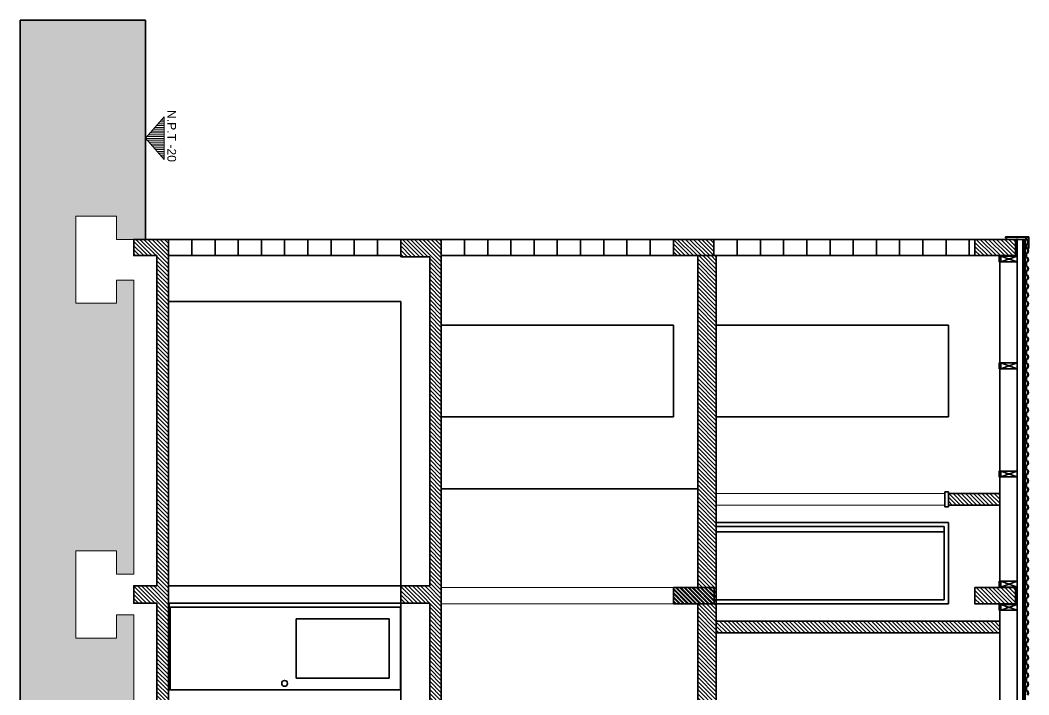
# Model space of a CAD drawing. Header units: inches. Extents: x -3567 to 1, y 2259 to 4439.
# Drawn here: x -2187 to -1318, y 3858 to 4439 of the extents above; entities that cross this region are included whole.
import ezdxf

# ---------------------------------------------------------------- set-up
doc = ezdxf.new("R2010")
doc.units = ezdxf.units.IN
doc.header["$MEASUREMENT"] = 0
for name, color, linetype, lineweight in [('A-ANNO-SYMB', 3, 'Continuous', 18), ('A-ANNO-TEXT', 3, 'Continuous', 18), ('A-ELEV-MBE1', 7, 'Continuous', 35), ('A-ELEV-PATT', 8, 'Continuous', 18), ('A-SECT-MCUT', 7, 'Continuous', 35), ('A-SECT-PATT', 8, 'Continuous', 18)]:
    doc.layers.add(name, color=color, linetype=linetype, lineweight=lineweight)
doc.styles.add('E-ARIAL', font='Arial.ttf')
pattern_1 = [(315, (-2186.7762, 1418.5454), (1.767767, 1.767767), [])]

msp = doc.modelspace()

# ---------------------------------------------------------------- hatches: boundary and pattern name
at = {"layer": 'A-SECT-MCUT'}
h = msp.add_hatch(dxfattribs=at)
h.set_pattern_fill('ANSI31', color=256, scale=20, angle=90)
h.paths.add_polyline_path([(-1586.87, 4235.97), (-1588.87, 4235.97), (-1602.85, 4235.97), (-1602.85, 3949.97), (-1588.8, 3949.97), (-1588.8, 3935.97), (-1602.85, 3935.97), (-1602.85, 3649.97), (-1588.8, 3649.97), (-1586.87, 3649.97)])
h = msp.add_hatch(dxfattribs=at)
h.set_pattern_fill('ANSI31', color=256, scale=20, angle=90)
h.paths.add_polyline_path([(-1342.61, 4030.97), (-1386.87, 4030.97), (-1386.87, 4020.97), (-1342.61, 4020.97)])
h = msp.add_hatch(dxfattribs=at)
h.set_pattern_fill('ANSI31', color=256, scale=20, angle=90)
h.set_pattern_definition([(135, (0, -14.2), (-1.767767, -1.767767), [])])
h.paths.add_polyline_path([(-1342.61, 3916.21), (-1343, 3916.21), (-1343, 3920.97), (-1586.87, 3920.97), (-1586.87, 3910.97), (-1342.61, 3910.97)])
at = {"layer": 'A-SECT-PATT'}
h = msp.add_hatch(dxfattribs=at)
h.set_pattern_fill('DOTS', color=256, scale=100, angle=270, style=0)
h.set_pattern_definition([(270, (-2468.349, 6125.9374), (6.25, -3.125), [0, -6.25])])
h.paths.add_polyline_path([(-2078.87, 4438.84), (-2078.87, 4249.97), (-2088.87, 4249.97), (-2103.87, 4249.97), (-2103.87, 4269.89), (-2138.87, 4269.89), (-2138.87, 4194.89), (-2103.87, 4194.89), (-2103.87, 4214.8), (-2088.87, 4214.8), (-2088.87, 3961.55), (-2103.87, 3961.55), (-2103.87, 3981.47), (-2138.87, 3981.47), (-2138.87, 3906.47), (-2103.87, 3906.47), (-2103.87, 3926.39), (-2088.87, 3926.39), (-2088.87, 3672.14), (-2103.87, 3672.14), (-2103.87, 3692.05), (-2138.87, 3692.05), (-2138.87, 3617.05), (-2103.87, 3617.05), (-2103.87, 3636.97), (-2088.87, 3636.97), (-2078.87, 3636.97), (-2078.87, 3351.09), (-2088.87, 3351.09), (-2088.87, 3361.67), (-2103.87, 3361.67), (-2103.87, 3381.59), (-2138.87, 3381.59), (-2138.87, 3306.59), (-2186.78, 3306.59), (-2186.78, 4438.84)])
h = msp.add_hatch(dxfattribs=at)
h.set_pattern_fill('ANSI31', color=256, scale=0.5, angle=495, style=0)
h.set_pattern_definition([(180, (-15245.3848, -21107.5377), (-4e-15, -1.5875), [])])
h.paths.add_polyline_path([(-2062.65, 4318.75), (-2078.88, 4337.15), (-2062.65, 4355.55)])
h = msp.add_hatch(dxfattribs=at)
h.set_pattern_fill('ANSI31', color=256, scale=20, angle=270, style=0)
h.set_pattern_definition(pattern_1)
h.paths.add_polyline_path([(-2058.87, 4249.97), (-2058.87, 4235.97), (-2058.87, 3951.47), (-2058.87, 3936.47), (-2058.87, 3676.02), (-2058.87, 3676.02), (-2058.87, 3662.11), (-2058.87, 3662.11), (-2058.87, 3650.47), (-2058.87, 3636.97), (-2088.87, 3636.97), (-2088.87, 3651.47), (-2068.87, 3651.47), (-2068.87, 3936.47), (-2088.87, 3936.47), (-2088.87, 3951.47), (-2068.87, 3951.47), (-2068.87, 4235.97), (-2088.87, 4235.97), (-2088.87, 4249.97)])
h = msp.add_hatch(dxfattribs=at)
h.set_pattern_fill('ANSI31', color=256, scale=20, angle=270, style=0)
h.set_pattern_definition(pattern_1)
h.paths.add_polyline_path([(-1823.87, 4249.97), (-1823.87, 4234.97), (-1823.87, 3650.97), (-1833.87, 3650.97), (-1833.87, 3936.42), (-1858.79, 3936.42), (-1858.79, 3951.42), (-1833.87, 3951.42), (-1833.87, 4234.97), (-1858.87, 4234.97), (-1858.87, 4249.97)])
h = msp.add_hatch(dxfattribs=at)
h.set_pattern_fill('ANSI31', color=256, scale=20, angle=270, style=0)
h.set_pattern_definition(pattern_1)
h.paths.add_polyline_path([(-1588.87, 4249.97), (-1588.87, 4242.97), (-1623.87, 4242.97), (-1623.87, 4249.97)])
h.paths.add_polyline_path([(-1588.87, 4242.97), (-1588.87, 4235.97), (-1623.87, 4235.97), (-1623.87, 4242.97)])
h = msp.add_hatch(dxfattribs=at)
h.set_pattern_fill('ANSI31', color=256, scale=20, angle=270, style=0)
h.set_pattern_definition([(315, (-2186.7762, 696.7902), (1.767767, 1.767767), [])])
h.paths.add_polyline_path([(-1328.95, 4235.97), (-1328.95, 4249.97), (-1363.95, 4249.97), (-1363.95, 4235.97)])
h = msp.add_hatch(dxfattribs=at)
h.set_pattern_fill('ANSI31', color=256, scale=5, angle=270)
h.set_pattern_definition([(315, (-3574.956, 3798.54245), (0.44194174, 0.44194174), [])])
h.paths.add_polyline_path([(-1322.14, 4249.97), (-1320.64, 4249.97), (-1320.64, 3949.94), (-1320.64, 2436.47), (-1322.14, 2436.47)])
h = msp.add_hatch(dxfattribs=at)
h.set_pattern_fill('ANSI31', color=256, scale=20, angle=270, style=0)
h.set_pattern_definition(pattern_1)
h.paths.add_polyline_path([(-1588.85, 3649.97), (-1588.87, 3635.97), (-1623.8, 3635.97), (-1623.8, 3649.97)])
h.paths.add_polyline_path([(-1328.95, 3649.97), (-1328.95, 3635.97), (-1363.95, 3635.97), (-1363.95, 3649.97)])
h.paths.add_polyline_path([(-1328.95, 3949.94), (-1328.95, 3935.94), (-1363.95, 3935.94), (-1363.95, 3949.94)])
h.paths.add_polyline_path([(-1588.8, 3949.97), (-1588.8, 3935.97), (-1623.8, 3935.97), (-1623.8, 3949.97)])
h = msp.add_hatch(dxfattribs=at)
h.set_pattern_fill('ANSI31', color=256, scale=20, angle=270, style=0)
h.set_pattern_definition([(315, (-2186.7762, 219.0454), (1.767767, 1.767767), [])])
h.paths.add_polyline_path([(-1588.8, 3949.97), (-1588.8, 3935.97), (-1623.8, 3935.97), (-1623.8, 3949.97)])

# ---------------------------------------------------------------- linework, layer by layer
at = {"layer": 'A-ANNO-SYMB', "ltscale": 0.003}
for p, q in [((-2103.87, 4269.89), (-2138.87, 4269.89)), ((-2138.87, 4269.89), (-2138.87, 4194.89)), ((-2103.87, 4269.89), (-2103.87, 4249.97)), ((-2088.87, 4249.97), (-2103.87, 4249.97)), ((-2088.87, 4214.8), (-2103.87, 4214.8)), ((-2103.87, 4214.8), (-2103.87, 4194.89)), ((-2088.87, 3961.55), (-2088.87, 4214.8)), ((-2103.87, 4194.89), (-2138.87, 4194.89)), ((-2103.87, 3981.47), (-2138.87, 3981.47)), ((-2138.87, 3981.47), (-2138.87, 3906.47)), ((-2103.87, 3981.47), (-2103.87, 3961.55)), ((-2088.87, 3961.55), (-2103.87, 3961.55)), ((-2088.87, 3926.39), (-2103.87, 3926.39)), ((-2103.87, 3926.39), (-2103.87, 3906.47)), ((-2088.87, 3672.14), (-2088.87, 3926.39)), ((-2103.87, 3906.47), (-2138.87, 3906.47))]:
    msp.add_line(p, q, dxfattribs=at)
at = {"layer": 'A-ANNO-SYMB'}
msp.add_lwpolyline([(-2078.87, 4337.13), (-2062.64, 4318.73), (-2062.64, 4355.53)], close=True, dxfattribs=at)
at = {"layer": 'A-ELEV-MBE1'}
for p, q in [((-2186.78, 2259.4), (-2186.78, 4438.84)), ((-2186.78, 4438.84), (-2078.87, 4438.84)), ((-2078.87, 4438.84), (-2078.87, 4250.47)), ((-1337.54, 4251.16), (-1336.24, 4251.16)), ((-1337.24, 4251.46), (-1336.24, 4251.46)), ((-1336.24, 4251.16), (-1336.24, 4251.46)), ((-1327.61, 3936.71), (-1327.61, 4250.65)), ((-1327.61, 4249.97), (-1327.61, 3936)), ((-1322.61, 3949.94), (-1322.61, 4249.97)), ((-1322.14, 3949.94), (-1322.14, 4249.97)), ((-1320.64, 3949.94), (-1320.64, 4249.97)), ((-1342.61, 4230.49), (-1342.61, 3955.41)), ((-1342.61, 4143.5), (-1342.61, 4230.49)), ((-1858.87, 4196.47), (-2058.91, 4196.47)), ((-1858.87, 3792.47), (-1858.87, 4196.47)), ((-1342.61, 4050.37), (-1342.61, 4138.5)), ((-1342.61, 3956.16), (-1342.61, 4045.37)), ((-1318.76, 4005.75), (-1319.08, 4005.36)), ((-1858.87, 3951.47), (-2058.87, 3951.47)), ((-1327.61, 3635.97), (-1327.61, 3949.94)), ((-1322.61, 3635.97), (-1322.61, 3949.94)), ((-1322.14, 3635.97), (-1322.14, 3949.94)), ((-1320.64, 3635.97), (-1320.64, 3949.94)), ((-2058.87, 3650.47), (-2058.87, 3936.41)), ((-1858.89, 3936.42), (-2058.5, 3936.42)), ((-2058.5, 3936.42), (-2058.5, 3932.97)), ((-2058.5, 3932.97), (-2057.5, 3932.97)), ((-1343, 3935.41), (-1327.61, 3935.41)), ((-1342.61, 3842.79), (-1342.61, 3930.41)), ((-1859.16, 3868.92), (-1858.87, 3868.92)), ((-1858.87, 3861.97), (-2058.87, 3861.97))]:
    msp.add_line(p, q, dxfattribs=at)
for points in [[(-1337.54, 4251.16), (-1337.54, 4252.16), (-1317.54, 4252.16), (-1317.54, 4242.16), (-1318.54, 4242.16)], [(-1337.24, 4251.46), (-1337.24, 4251.86), (-1317.84, 4251.86), (-1317.84, 4242.46), (-1318.54, 4242.46)], [(-1341.62, 4235.49), (-1343, 4235.49), (-1343, 4230.49), (-1341.62, 4230.49)], [(-1341.62, 4230.49), (-1343, 4230.49), (-1343, 4235.49), (-1327.61, 4235.49)], [(-1320.63, 4154.7), (-1320.64, 4154.7)], [(-1320.64, 4152.9), (-1320.63, 4152.9)], [(-1341.62, 4138.5), (-1343, 4138.5), (-1343, 4143.5), (-1341.62, 4143.5)], [(-1341.62, 4045.37), (-1343, 4045.37), (-1343, 4050.37), (-1341.62, 4050.37)], [(-1341.62, 3950.41), (-1343, 3950.41), (-1343, 3955.41), (-1341.62, 3955.41)], [(-1341.62, 3930.41), (-1343, 3930.41), (-1343, 3935.41), (-1341.62, 3935.41)]]:
    msp.add_lwpolyline(points, dxfattribs=at)
for points in [[(-1859.16, 3932.97), (-1859.16, 3861.97), (-2057.5, 3861.97), (-2057.5, 3932.97)], [(-1868.89, 3922.97), (-1868.89, 3871.97), (-1948.89, 3871.97), (-1948.89, 3922.97)]]:
    msp.add_lwpolyline(points, close=True, dxfattribs=at)
msp.add_circle((-1958.87, 3867.41), 2.5, dxfattribs=at)
for centre, radius, start, end in [((-1317.2, 4251.5), 2.97, 180, 230.57594), ((-1317.2, 4251.5), 2.47, 180, 230.57594), ((-1317.2, 4243.88), 2.97, 129.42406, 230.57594), ((-1317.2, 4243.88), 2.97, 129.42406, 230.57594), ((-1317.2, 4243.88), 2.47, 129.42406, 230.57594), ((-1317.2, 4243.88), 2.47, 129.42406, 230.57594), ((-1320.33, 4247.69), 1.97, 309.42406, 50.57594), ((-1320.33, 4247.69), 1.97, 309.42406, 50.57594), ((-1320.33, 4247.69), 2.47, 309.42406, 50.57594), ((-1320.33, 4247.69), 2.47, 309.42406, 50.57594), ((-1320.33, 4240.07), 2.47, 309.42406, 50.57594), ((-1320.33, 4240.07), 2.47, 309.42406, 50.57594), ((-1317.2, 4236.26), 2.97, 129.42406, 230.57594), ((-1317.2, 4236.26), 2.47, 129.42406, 230.57594), ((-1320.33, 4240.07), 1.97, 309.42406, 50.57594), ((-1320.33, 4240.07), 1.97, 309.42406, 50.57594), ((-1320.33, 4232.45), 1.97, 309.42406, 50.57594), ((-1320.33, 4232.45), 2.47, 309.42406, 50.57594), ((-1317.2, 4228.64), 2.97, 129.42406, 230.57594), ((-1317.2, 4228.64), 2.47, 129.42406, 230.57594), ((-1320.33, 4224.83), 1.97, 309.42406, 50.57594), ((-1320.33, 4224.83), 2.47, 309.42406, 50.57594), ((-1317.2, 4221.02), 2.97, 129.42406, 230.57594), ((-1317.2, 4221.02), 2.47, 129.42406, 230.57594), ((-1320.33, 4217.21), 1.97, 309.42406, 50.57594), ((-1320.33, 4217.21), 2.47, 309.42406, 50.57594), ((-1317.2, 4213.4), 2.97, 129.42406, 230.57594), ((-1317.2, 4213.4), 2.97, 129.42406, 230.57594), ((-1317.2, 4205.78), 2.97, 129.42406, 230.57594), ((-1317.2, 4213.4), 2.47, 129.42406, 230.57594), ((-1317.2, 4213.4), 2.47, 129.42406, 230.57594), ((-1317.2, 4205.78), 2.47, 129.42406, 230.57594), ((-1320.33, 4209.59), 1.97, 309.42406, 50.57594), ((-1320.33, 4209.59), 2.47, 309.42406, 50.57594), ((-1317.2, 4198.16), 2.97, 129.42406, 230.57594), ((-1317.2, 4198.16), 2.47, 129.42406, 230.57594), ((-1320.33, 4201.97), 1.97, 309.42406, 50.57594), ((-1320.33, 4201.97), 2.47, 309.42406, 50.57594), ((-1317.2, 4190.54), 2.97, 129.42406, 230.57594), ((-1317.2, 4190.54), 2.47, 129.42406, 230.57594), ((-1320.33, 4194.35), 1.97, 309.42406, 50.57594), ((-1320.33, 4194.35), 2.47, 309.42406, 50.57594), ((-1317.2, 4182.92), 2.97, 129.42406, 230.57594), ((-1317.2, 4182.92), 2.47, 129.42406, 230.57594), ((-1320.33, 4186.73), 1.97, 309.42406, 50.57594), ((-1320.33, 4186.73), 2.47, 309.42406, 50.57594), ((-1317.2, 4175.3), 2.97, 129.42406, 230.57594), ((-1317.2, 4175.3), 2.47, 129.42406, 230.57594), ((-1320.33, 4179.11), 1.97, 309.42406, 50.57594), ((-1320.33, 4171.49), 1.97, 309.42406, 50.57594), ((-1320.33, 4179.11), 2.47, 309.42406, 50.57594), ((-1320.33, 4171.49), 2.47, 309.42406, 50.57594), ((-1317.2, 4167.68), 2.97, 129.42406, 230.57594), ((-1317.2, 4167.68), 2.47, 129.42406, 230.57594), ((-1320.33, 4163.87), 1.97, 309.42406, 50.57594), ((-1320.33, 4163.87), 2.47, 309.42406, 50.57594), ((-1317.2, 4160.06), 2.97, 129.42406, 230.57594), ((-1317.2, 4160.06), 2.47, 129.42406, 230.57594), ((-1320.33, 4156.25), 1.97, 309.42406, 50.57594), ((-1320.33, 4156.25), 2.47, 309.42406, 50.57594), ((-1317.2, 4152.44), 2.97, 129.42406, 230.57594), ((-1317.2, 4144.82), 2.97, 129.42406, 230.57594), ((-1317.2, 4144.82), 2.97, 129.42406, 230.57594), ((-1317.2, 4152.44), 2.47, 129.42406, 230.57594), ((-1317.2, 4144.82), 2.47, 129.42406, 230.57594), ((-1317.2, 4144.82), 2.47, 129.42406, 230.57594), ((-1320.33, 4148.63), 1.97, 309.42406, 50.57594), ((-1320.33, 4148.63), 1.97, 309.42406, 50.57594), ((-1320.33, 4148.63), 2.47, 309.42406, 50.57594), ((-1320.33, 4148.63), 2.47, 309.42406, 50.57594), ((-1317.2, 4137.2), 2.97, 129.42406, 230.57594), ((-1317.2, 4137.2), 2.47, 129.42406, 230.57594), ((-1320.33, 4141.01), 1.97, 309.42406, 50.57594), ((-1320.33, 4141.01), 2.47, 309.42406, 50.57594), ((-1317.2, 4129.58), 2.97, 129.42406, 230.57594), ((-1317.2, 4129.58), 2.47, 129.42406, 230.57594), ((-1320.33, 4133.39), 1.97, 309.42406, 50.57594), ((-1320.33, 4133.39), 2.47, 309.42406, 50.57594), ((-1317.2, 4121.96), 2.97, 129.42406, 230.57594), ((-1317.2, 4121.96), 2.47, 129.42406, 230.57594), ((-1320.33, 4125.77), 1.97, 309.42406, 50.57594), ((-1320.33, 4125.77), 2.47, 309.42406, 50.57594), ((-1317.2, 4114.34), 2.97, 129.42406, 230.57594), ((-1317.2, 4114.34), 2.97, 129.42406, 230.57594), ((-1317.2, 4114.34), 2.47, 129.42406, 230.57594), ((-1320.33, 4118.15), 1.97, 309.42406, 50.57594), ((-1320.33, 4110.53), 1.97, 309.42406, 50.57594), ((-1320.33, 4118.15), 2.47, 309.42406, 50.57594), ((-1320.33, 4110.53), 2.47, 309.42406, 50.57594), ((-1317.2, 4106.72), 2.97, 129.42406, 230.57594), ((-1317.2, 4106.72), 2.47, 129.42406, 230.57594), ((-1320.33, 4102.91), 1.97, 309.42406, 50.57594), ((-1320.33, 4102.91), 2.47, 309.42406, 50.57594), ((-1317.2, 4099.1), 2.97, 129.42406, 230.57594), ((-1317.2, 4099.1), 2.47, 129.42406, 230.57594), ((-1320.33, 4095.29), 1.97, 309.42406, 50.57594), ((-1320.33, 4095.29), 2.47, 309.42406, 50.57594), ((-1317.2, 4091.48), 2.97, 129.42406, 230.57594), ((-1317.2, 4083.86), 2.97, 129.42406, 230.57594), ((-1317.2, 4091.48), 2.47, 129.42406, 230.57594), ((-1317.2, 4083.86), 2.47, 129.42406, 230.57594), ((-1320.33, 4087.67), 1.97, 309.42406, 50.57594), ((-1320.33, 4087.67), 2.47, 309.42406, 50.57594), ((-1317.2, 4076.24), 2.97, 129.42406, 230.57594), ((-1317.2, 4076.24), 2.47, 129.42406, 230.57594), ((-1320.33, 4080.05), 1.97, 309.42406, 50.57594), ((-1320.33, 4080.05), 2.47, 309.42406, 50.57594), ((-1317.2, 4068.62), 2.97, 129.42406, 230.57594), ((-1317.2, 4068.62), 2.47, 129.42406, 230.57594), ((-1320.33, 4072.43), 1.97, 309.42406, 50.57594), ((-1320.33, 4072.43), 2.47, 309.42406, 50.57594), ((-1317.2, 4061), 2.97, 129.42406, 230.57594), ((-1317.2, 4061), 2.47, 129.42406, 230.57594), ((-1320.33, 4064.81), 1.97, 309.42406, 50.57594), ((-1320.33, 4064.81), 2.47, 309.42406, 50.57594), ((-1317.2, 4053.38), 2.97, 129.42406, 230.57594), ((-1317.2, 4053.38), 2.47, 129.42406, 230.57594), ((-1320.33, 4057.19), 1.97, 309.42406, 50.57594), ((-1320.33, 4049.57), 1.97, 309.42406, 50.57594), ((-1320.33, 4057.19), 2.47, 309.42406, 50.57594), ((-1320.33, 4049.57), 2.47, 309.42406, 50.57594), ((-1317.2, 4045.76), 2.97, 129.42406, 230.57594), ((-1317.2, 4045.76), 2.47, 129.42406, 230.57594), ((-1320.33, 4041.95), 1.97, 309.42406, 50.57594), ((-1320.33, 4041.95), 2.47, 309.42406, 50.57594), ((-1317.2, 4038.14), 2.97, 129.42406, 230.57594), ((-1317.2, 4038.14), 2.47, 129.42406, 230.57594), ((-1320.33, 4034.33), 1.97, 309.42406, 50.57594), ((-1320.33, 4034.33), 2.47, 309.42406, 50.57594), ((-1317.2, 4030.52), 2.97, 129.42406, 230.57594), ((-1317.2, 4022.9), 2.97, 129.42406, 230.57594), ((-1317.2, 4030.52), 2.47, 129.42406, 230.57594), ((-1317.2, 4022.9), 2.47, 129.42406, 230.57594), ((-1320.33, 4026.71), 1.97, 309.42406, 50.57594), ((-1320.33, 4026.71), 2.47, 309.42406, 50.57594), ((-1317.2, 4015.28), 2.97, 129.42406, 230.57594), ((-1317.2, 4015.28), 2.47, 129.42406, 230.57594), ((-1320.33, 4019.09), 1.97, 309.42406, 50.57594), ((-1320.33, 4019.09), 2.47, 309.42406, 50.57594), ((-1317.2, 4007.66), 2.97, 129.42406, 230.57594), ((-1317.2, 4007.66), 2.97, 129.42406, 230.57594), ((-1317.2, 4007.66), 2.47, 129.42406, 230.57594), ((-1317.2, 4007.66), 2.47, 129.42406, 230.57594), ((-1320.33, 4011.47), 1.97, 309.42406, 50.57594), ((-1320.33, 4011.47), 1.97, 309.42406, 50.57594), ((-1320.33, 4011.47), 2.47, 309.42406, 50.57594), ((-1320.33, 4011.47), 2.47, 309.42406, 50.57594), ((-1317.2, 4000.04), 2.97, 129.42406, 230.57594), ((-1317.2, 4000.04), 2.47, 129.42406, 230.57594), ((-1320.33, 4003.85), 1.97, 309.42406, 50.57594), ((-1320.33, 4003.85), 2.47, 309.42406, 50.57594), ((-1317.2, 3992.42), 2.97, 129.42406, 230.57594), ((-1317.2, 3992.42), 2.47, 129.42406, 230.57594), ((-1320.33, 3996.23), 1.97, 309.42406, 50.57594), ((-1320.33, 3988.61), 1.97, 309.42406, 50.57594), ((-1320.33, 3996.23), 2.47, 309.42406, 50.57594), ((-1320.33, 3988.61), 2.47, 309.42406, 50.57594), ((-1317.2, 3984.8), 2.97, 129.42406, 230.57594), ((-1317.2, 3984.8), 2.47, 129.42406, 230.57594), ((-1320.33, 3980.99), 1.97, 309.42406, 50.57594), ((-1320.33, 3980.99), 2.47, 309.42406, 50.57594), ((-1317.2, 3977.18), 2.97, 129.42406, 230.57594), ((-1317.2, 3977.18), 2.47, 129.42406, 230.57594), ((-1320.33, 3973.37), 1.97, 309.42406, 50.57594), ((-1320.33, 3973.37), 2.47, 309.42406, 50.57594), ((-1317.2, 3969.56), 2.97, 129.42406, 230.57594), ((-1317.2, 3961.94), 2.97, 129.42406, 230.57594), ((-1317.2, 3969.56), 2.47, 129.42406, 230.57594), ((-1317.2, 3961.94), 2.47, 129.42406, 230.57594), ((-1320.33, 3965.75), 1.97, 309.42406, 50.57594), ((-1320.33, 3965.75), 2.47, 309.42406, 50.57594), ((-1317.2, 3954.32), 2.97, 129.42406, 230.57594), ((-1317.2, 3954.32), 2.47, 129.42406, 230.57594), ((-1320.33, 3958.13), 1.97, 309.42406, 50.57594), ((-1320.33, 3958.13), 2.47, 309.42406, 50.57594), ((-1317.2, 3946.7), 2.97, 129.42406, 230.57594), ((-1317.2, 3946.7), 2.97, 129.42406, 230.57594), ((-1317.2, 3946.7), 2.97, 129.42406, 230.57594), ((-1317.2, 3946.7), 2.47, 129.42406, 230.57594), ((-1317.2, 3946.7), 2.47, 129.42406, 230.57594), ((-1317.2, 3946.7), 2.47, 129.42406, 230.57594), ((-1320.33, 3950.51), 1.97, 309.42406, 50.57594), ((-1320.33, 3950.51), 1.97, 309.42406, 50.57594), ((-1320.33, 3950.51), 2.47, 309.42406, 50.57594), ((-1317.2, 3939.08), 2.97, 129.42406, 230.57594), ((-1317.2, 3939.08), 2.97, 129.42406, 230.57594), ((-1317.2, 3939.08), 2.47, 129.42406, 230.57594), ((-1317.2, 3939.08), 2.47, 129.42406, 230.57594), ((-1320.33, 3942.89), 1.97, 309.42406, 50.57594), ((-1320.33, 3942.89), 1.97, 309.42406, 50.57594), ((-1320.33, 3942.89), 2.47, 309.42406, 50.57594), ((-1320.33, 3942.89), 2.47, 309.42406, 50.57594), ((-1317.2, 3931.46), 2.97, 129.42406, 230.57594), ((-1317.2, 3931.46), 2.47, 129.42406, 230.57594), ((-1320.33, 3935.27), 1.97, 309.42406, 50.57594), ((-1320.33, 3935.27), 1.97, 309.42406, 50.57594), ((-1320.33, 3927.65), 1.97, 309.42406, 50.57594), ((-1320.33, 3935.27), 2.47, 309.42406, 50.57594), ((-1320.33, 3935.27), 2.47, 309.42406, 50.57594), ((-1320.33, 3927.65), 2.47, 309.42406, 50.57594), ((-1317.2, 3923.84), 2.97, 129.42406, 230.57594), ((-1317.2, 3923.84), 2.47, 129.42406, 230.57594), ((-1320.33, 3920.03), 1.97, 309.42406, 50.57594), ((-1320.33, 3920.03), 2.47, 309.42406, 50.57594), ((-1317.2, 3916.22), 2.97, 129.42406, 230.57594), ((-1317.2, 3916.22), 2.97, 129.42406, 230.57594), ((-1317.2, 3916.22), 2.47, 129.42406, 230.57594), ((-1317.2, 3916.22), 2.47, 129.42406, 230.57594), ((-1320.33, 3912.41), 1.97, 309.42406, 50.57594), ((-1320.33, 3912.41), 2.47, 309.42406, 50.57594), ((-1317.2, 3908.6), 2.97, 129.42406, 230.57594), ((-1317.2, 3900.98), 2.97, 129.42406, 230.57594), ((-1317.2, 3908.6), 2.47, 129.42406, 230.57594), ((-1320.33, 3904.79), 1.97, 309.42406, 50.57594), ((-1320.33, 3904.79), 2.47, 309.42406, 50.57594), ((-1317.2, 3893.36), 2.97, 129.42406, 230.57594), ((-1317.2, 3900.98), 2.47, 129.42406, 230.57594), ((-1317.2, 3893.36), 2.47, 129.42406, 230.57594), ((-1320.33, 3897.17), 1.97, 309.42406, 50.57594), ((-1320.33, 3897.17), 2.47, 309.42406, 50.57594), ((-1317.2, 3885.74), 2.97, 129.42406, 230.57594), ((-1317.2, 3885.74), 2.47, 129.42406, 230.57594), ((-1320.33, 3889.55), 1.97, 309.42406, 50.57594), ((-1320.33, 3889.55), 2.47, 309.42406, 50.57594), ((-1317.2, 3878.12), 2.97, 129.42406, 230.57594), ((-1317.2, 3878.12), 2.47, 129.42406, 230.57594), ((-1320.33, 3881.93), 1.97, 309.42406, 50.57594), ((-1320.33, 3881.93), 2.47, 309.42406, 50.57594), ((-1317.2, 3870.5), 2.97, 129.42406, 230.57594), ((-1317.2, 3870.5), 2.47, 129.42406, 230.57594), ((-1320.33, 3874.31), 1.97, 309.42406, 50.57594), ((-1320.33, 3866.69), 1.97, 309.42406, 50.57594), ((-1320.33, 3874.31), 2.47, 309.42406, 50.57594), ((-1320.33, 3866.69), 2.47, 309.42406, 50.57594), ((-1317.2, 3862.88), 2.97, 129.42406, 230.57594), ((-1317.2, 3862.88), 2.47, 129.42406, 230.57594), ((-1320.33, 3859.07), 1.97, 309.42406, 50.57594), ((-1320.33, 3859.07), 2.47, 309.42406, 50.57594)]:
    msp.add_arc(centre, radius, start, end, dxfattribs=at)
at = {"layer": 'A-ELEV-PATT'}
for p, q in [((-1823.87, 3949.97), (-1623.8, 3949.97)), ((-1623.8, 3935.97), (-1823.87, 3935.98))]:
    msp.add_line(p, q, dxfattribs=at)
at = {"layer": 'A-SECT-MCUT'}
for p, q in [((-1320.16, 4251.5), (-1319.66, 4251.5)), ((-1823.87, 4249.97), (-1858.87, 4249.97)), ((-1858.87, 4249.97), (-1858.87, 4234.97)), ((-1833.87, 4249.97), (-1823.87, 4249.97)), ((-1823.87, 2570.17), (-1823.87, 4249.97)), ((-1823.87, 4234.97), (-1823.87, 4249.97)), ((-1588.87, 4249.97), (-1322.61, 4249.97)), ((-1322.14, 4249.97), (-1320.64, 4249.97)), ((-1318.54, 4242.46), (-1318.54, 4242.16)), ((-2068.87, 3951.47), (-2068.87, 4235.97)), ((-2058.87, 3651.47), (-2058.87, 4236.47)), ((-2058.87, 3951.47), (-2058.87, 4235.97)), ((-1858.87, 4234.97), (-1833.87, 4234.97)), ((-1833.87, 3951.42), (-1833.87, 4234.97)), ((-1602.85, 4235.97), (-1602.85, 3949.97)), ((-1586.87, 4235.97), (-1586.87, 3649.97)), ((-1363.95, 4235.97), (-1368.87, 4235.97)), ((-1327.61, 4235.49), (-1341.62, 4235.49)), ((-1341.62, 4235.49), (-1341.62, 4230.49)), ((-1327.61, 4235.49), (-1341.62, 4230.49)), ((-1327.61, 4230.49), (-1341.62, 4235.49)), ((-1341.62, 4230.49), (-1341.62, 4235.49)), ((-1327.61, 4230.49), (-1341.62, 4235.49)), ((-1327.61, 4235.49), (-1341.62, 4230.49)), ((-1327.61, 4231.13), (-1327.61, 4236.13)), ((-1327.61, 4235.49), (-1327.61, 4230.49)), ((-1327.61, 4230.49), (-1341.62, 4230.49)), ((-1327.61, 4230.49), (-1341.62, 4230.49)), ((-1823.87, 4175.97), (-1623.87, 4175.97)), ((-1623.87, 4175.97), (-1623.87, 4096.97)), ((-1586.87, 4175.97), (-1386.87, 4175.97)), ((-1386.87, 4175.97), (-1386.87, 4096.97)), ((-1327.61, 4143.5), (-1341.62, 4143.5)), ((-1341.62, 4138.5), (-1341.62, 4143.5)), ((-1327.61, 4138.5), (-1341.62, 4143.5)), ((-1327.61, 4143.5), (-1341.62, 4138.5)), ((-1327.61, 4138.5), (-1341.62, 4138.5)), ((-1327.61, 4138.5), (-1327.61, 4143.5)), ((-1623.87, 4096.97), (-1823.87, 4096.97)), ((-1386.87, 4096.97), (-1586.87, 4096.97)), ((-1327.61, 4050.37), (-1341.62, 4050.37)), ((-1341.62, 4045.37), (-1341.62, 4050.37)), ((-1327.61, 4045.37), (-1341.62, 4050.37)), ((-1327.61, 4050.37), (-1341.62, 4045.37)), ((-1327.61, 4045.37), (-1341.62, 4045.37)), ((-1327.61, 4045.37), (-1327.61, 4050.37)), ((-1602.85, 4035.17), (-1823.87, 4035.17)), ((-1386.87, 4032.47), (-1389.87, 4032.47)), ((-1389.87, 4032.47), (-1389.87, 4020.97)), ((-1386.87, 4019.47), (-1386.87, 4032.47)), ((-1386.87, 4020.97), (-1386.87, 4030.97)), ((-1386.87, 4030.97), (-1342.61, 4030.97)), ((-1389.87, 4020.97), (-1389.87, 4019.47)), ((-1389.87, 4019.47), (-1386.87, 4019.47)), ((-1386.87, 4020.97), (-1342.61, 4020.97)), ((-1586.87, 4005.97), (-1386.87, 4005.97)), ((-1586.87, 4002.47), (-1390.37, 4002.47)), ((-1390.37, 4002.47), (-1390.37, 3939.47)), ((-1386.87, 4005.97), (-1386.87, 3935.97)), ((-1586.87, 3997.97), (-1390.37, 3997.97)), ((-1327.61, 3955.41), (-1341.62, 3955.41)), ((-1341.62, 3950.41), (-1341.62, 3955.41)), ((-1327.61, 3950.41), (-1341.62, 3955.41)), ((-1327.61, 3955.41), (-1341.62, 3950.41)), ((-1327.61, 3950.41), (-1341.62, 3950.41)), ((-1328.95, 3949.94), (-1328.95, 3950.41)), ((-1390.37, 3939.47), (-1586.87, 3939.47)), ((-2068.87, 3651.47), (-2068.87, 3936.47)), ((-1838.87, 3936.41), (-2058.87, 3936.47)), ((-1833.87, 3650.97), (-1833.87, 3936.42)), ((-1602.85, 3935.97), (-1602.85, 3649.97)), ((-1386.87, 3935.97), (-1586.87, 3935.97)), ((-1327.61, 3935.41), (-1341.62, 3935.41)), ((-1341.62, 3930.41), (-1341.62, 3935.41)), ((-1327.61, 3930.41), (-1341.62, 3935.41)), ((-1327.61, 3935.41), (-1341.62, 3930.41)), ((-1327.61, 3930.41), (-1341.62, 3930.41)), ((-1327.61, 3930.41), (-1327.61, 3935.41)), ((-1586.87, 3920.97), (-1343, 3920.97)), ((-1586.87, 3910.97), (-1343, 3910.97))]:
    msp.add_line(p, q, dxfattribs=at)
for points in [[(-2068.87, 4235.97), (-2088.87, 4235.97), (-2088.87, 4249.97), (-2058.87, 4249.97), (-2058.87, 4235.97)], [(-2068.87, 3951.47), (-2088.87, 3951.47), (-2088.87, 3936.47), (-2068.87, 3936.47)], [(-2058.87, 3936.47), (-2058.87, 3951.47)], [(-1833.87, 3951.42), (-1858.79, 3951.42), (-1858.79, 3936.42), (-1833.87, 3936.42)]]:
    msp.add_lwpolyline(points, dxfattribs=at)
for points in [[(-2038.87, 4235.97), (-2038.87, 4249.97), (-2058.87, 4249.97), (-2058.87, 4235.97)], [(-2018.87, 4235.97), (-2018.87, 4249.97), (-2038.87, 4249.97), (-2038.87, 4235.97)], [(-1998.87, 4235.97), (-1998.87, 4249.97), (-2018.87, 4249.97), (-2018.87, 4235.97)], [(-1978.87, 4235.97), (-1978.87, 4249.97), (-1998.87, 4249.97), (-1998.87, 4235.97)], [(-1958.87, 4235.97), (-1958.87, 4249.97), (-1978.87, 4249.97), (-1978.87, 4235.97)], [(-1938.87, 4235.97), (-1938.87, 4249.97), (-1958.87, 4249.97), (-1958.87, 4235.97)], [(-1918.87, 4235.97), (-1918.87, 4249.97), (-1938.87, 4249.97), (-1938.87, 4235.97)], [(-1898.87, 4235.97), (-1898.87, 4249.97), (-1918.87, 4249.97), (-1918.87, 4235.97)], [(-1878.87, 4235.97), (-1878.87, 4249.97), (-1898.87, 4249.97), (-1898.87, 4235.97)], [(-1858.87, 4235.97), (-1858.87, 4249.97), (-1878.87, 4249.97), (-1878.87, 4235.97)], [(-1803.87, 4235.97), (-1803.87, 4249.97), (-1823.87, 4249.97), (-1823.87, 4235.97)], [(-1783.87, 4235.97), (-1783.87, 4249.97), (-1803.87, 4249.97), (-1803.87, 4235.97)], [(-1763.87, 4235.97), (-1763.87, 4249.97), (-1783.87, 4249.97), (-1783.87, 4235.97)], [(-1743.87, 4235.97), (-1743.87, 4249.97), (-1763.87, 4249.97), (-1763.87, 4235.97)], [(-1723.87, 4235.97), (-1723.87, 4249.97), (-1743.87, 4249.97), (-1743.87, 4235.97)], [(-1703.87, 4235.97), (-1703.87, 4249.97), (-1723.87, 4249.97), (-1723.87, 4235.97)], [(-1683.87, 4235.97), (-1683.87, 4249.97), (-1703.87, 4249.97), (-1703.87, 4235.97)], [(-1663.87, 4235.97), (-1663.87, 4249.97), (-1683.87, 4249.97), (-1683.87, 4235.97)], [(-1643.87, 4235.97), (-1643.87, 4249.97), (-1663.87, 4249.97), (-1663.87, 4235.97)], [(-1623.87, 4235.97), (-1623.87, 4249.97), (-1643.87, 4249.97), (-1643.87, 4235.97)], [(-1588.87, 4235.97), (-1588.87, 4249.97), (-1623.87, 4249.97), (-1623.87, 4235.97)], [(-1568.87, 4235.97), (-1568.87, 4249.97), (-1588.87, 4249.97), (-1588.87, 4235.97)], [(-1548.87, 4235.97), (-1548.87, 4249.97), (-1568.87, 4249.97), (-1568.87, 4235.97)], [(-1528.87, 4235.97), (-1528.87, 4249.97), (-1548.87, 4249.97), (-1548.87, 4235.97)], [(-1508.87, 4235.97), (-1508.87, 4249.97), (-1528.87, 4249.97), (-1528.87, 4235.97)], [(-1488.87, 4235.97), (-1488.87, 4249.97), (-1508.87, 4249.97), (-1508.87, 4235.97)], [(-1468.87, 4235.97), (-1468.87, 4249.97), (-1488.87, 4249.97), (-1488.87, 4235.97)], [(-1448.87, 4235.97), (-1448.87, 4249.97), (-1468.87, 4249.97), (-1468.87, 4235.97)], [(-1428.87, 4235.97), (-1428.87, 4249.97), (-1448.87, 4249.97), (-1448.87, 4235.97)], [(-1408.87, 4235.97), (-1408.87, 4249.97), (-1428.87, 4249.97), (-1428.87, 4235.97)], [(-1388.87, 4235.97), (-1388.87, 4249.97), (-1408.87, 4249.97), (-1408.87, 4235.97)], [(-1368.87, 4235.97), (-1368.87, 4249.97), (-1388.87, 4249.97), (-1388.87, 4235.97)], [(-1328.95, 4249.97), (-1328.95, 4235.97), (-1363.95, 4235.97), (-1363.95, 4249.97)], [(-1320.64, 2436.47), (-1322.14, 2436.47), (-1322.14, 4249.97), (-1320.64, 4249.97)], [(-1588.8, 3935.97), (-1588.8, 3949.97), (-1623.8, 3949.97), (-1623.8, 3935.97)], [(-1588.8, 3935.97), (-1588.8, 3949.97), (-1623.8, 3949.97), (-1623.8, 3935.97)], [(-1328.95, 3935.94), (-1328.95, 3949.94), (-1363.95, 3949.94), (-1363.95, 3935.94)]]:
    msp.add_lwpolyline(points, close=True, dxfattribs=at)
at = {"layer": 'A-SECT-PATT'}
for p, q in [((-1586.87, 4030.97), (-1389.87, 4030.97)), ((-1586.87, 4020.97), (-1389.87, 4020.97))]:
    msp.add_line(p, q, dxfattribs=at)

# ---------------------------------------------------------------- texts
at = {"layer": 'A-ANNO-TEXT', "style": 'E-ARIAL'}
msp.add_text('N.P.T -20', height=7.5, rotation=270, dxfattribs=at).set_placement((-2059.92, 4361.49))

doc.saveas('drawing.dxf')
